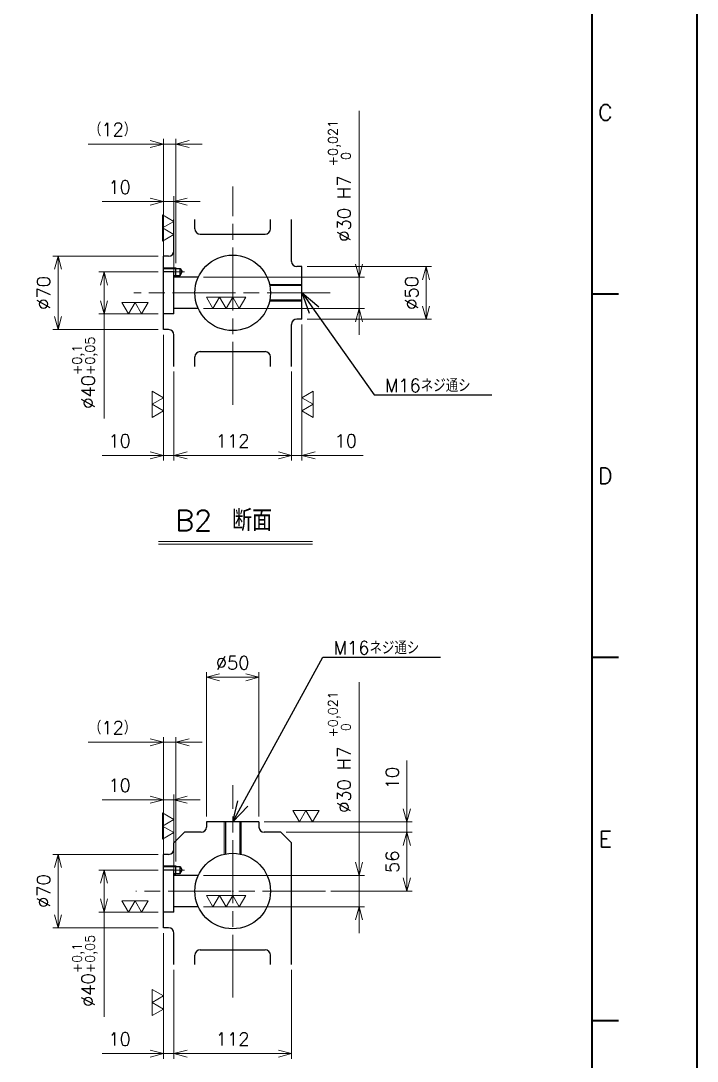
# Model space of a CAD drawing. Header units: millimetres. Extents: x 0 to 4205, y 0 to 2970.
# Drawn here: x 3561 to 4205, y 1100 to 2092 of the extents above; entities that cross this region are included whole.
import ezdxf
from ezdxf import colors
from ezdxf.entities.mleader import LeaderData, LeaderLine
from ezdxf.enums import TextEntityAlignment as Align
from ezdxf.math import Vec2, Vec3

# ---------------------------------------------------------------- set-up
doc = ezdxf.new("R2010")
doc.units = ezdxf.units.MM
doc.header["$LTSCALE"] = 5
doc.linetypes.add('AM_ISO08W050', pattern=[18, 12, -1.5, 3, -1.5])
doc.layers.get('0').update_dxf_attribs({"lineweight": 0})
doc.layers.get('Defpoints').update_dxf_attribs({"lineweight": 0})
for name, color, linetype, lineweight in [('AM_0', 7, 'Continuous', 25), ('AM_4', 4, 'Continuous', 13), ('AM_5', 3, 'Continuous', 13), ('AM_7', 4, 'AM_ISO08W050', 13), ('AUX', 7, 'Continuous', 35)]:
    doc.layers.add(name, color=color, linetype=linetype, lineweight=lineweight)
doc.styles.get("Standard").update_dxf_attribs({"font": 'romans.shx', "bigfont": 'japanese.shx'})
doc.dimstyles.new('AM_JIS', dxfattribs={"dimtxt": 2.5, "dimasz": 2.5, "dimexe": 1, "dimexo": 1, "dimgap": 1.5, "dimtad": 3, "dimdec": 3, "dimdsep": 46, "dimtxsty": 'Standard', "dimblk": 'OPEN30', "dimcen": 0, "dimclrd": 256, "dimclre": 256, "dimclrt": 2, "dimadec": 0, "dimazin": 2, "dimtp": 0.1, "dimtm": 0.1, "dimtfac": 0.71, "dimtdec": 3, "dimtix": 1, "dimtmove": 0, "dimatfit": 3, "dimldrblk": 'OPEN30', "dimfxl": 1, "dimlwd": -1, "dimlwe": -1, "dimarcsym": 0})

# ---------------------------------------------------------------- blocks, each defined once
blk = doc.blocks.new('_Open30')
at = {"color": 0, "linetype": 'ByBlock', "lineweight": -2}
for p, q in [((-1, 0.268), (0, 0)), ((0, 0), (-1, -0.268)), ((0, 0), (-1, 0))]:
    blk.add_line(p, q, dxfattribs=at)
blk = doc.blocks.new('*D218')
at = {"layer": 'AM_5'}
for p, q in [((3691.54, 1867.46), (3591.15, 1867.46)), ((3596.15, 1854.96), (3596.15, 1809.96)), ((3691.54, 1797.46), (3591.15, 1797.46))]:
    blk.add_line(p, q, dxfattribs=at)
at = {"layer": 'Defpoints', "color": 0}
for p in [(3696.54, 1867.46), (3596.15, 1797.46), (3696.54, 1797.46)]:
    blk.add_point(p, dxfattribs=at)
at = {"layer": 'AM_5', "xscale": 12.5, "yscale": 12.5, "zscale": 12.5}
for p, rotation in [((3596.15, 1867.46), 90), ((3596.15, 1797.46), 270)]:
    blk.add_blockref('_Open30', p, dxfattribs=dict(at, rotation=rotation))
at = {"layer": 'AM_5', "color": 2, "insert": (3582.4, 1832.46), "char_height": 12.5, "attachment_point": 5, "rotation": 90}
blk.add_mtext('%%c70', dxfattribs=at)
blk = doc.blocks.new('*D219')
at = {"layer": 'AM_5'}
for p, q in [((3691.54, 1852.46), (3635.03, 1852.46)), ((3640.03, 1824.96), (3640.03, 1839.96)), ((3691.54, 1812.46), (3635.03, 1812.46)), ((3640.03, 1812.46), (3640.03, 1712.74))]:
    blk.add_line(p, q, dxfattribs=at)
at = {"layer": 'Defpoints', "color": 0}
for p in [(3640.03, 1852.46), (3696.54, 1852.46), (3696.54, 1812.46)]:
    blk.add_point(p, dxfattribs=at)
at = {"layer": 'AM_5', "xscale": 12.5, "yscale": 12.5, "zscale": 12.5}
for p, rotation in [((3640.03, 1852.46), 90), ((3640.03, 1812.46), 270)]:
    blk.add_blockref('_Open30', p, dxfattribs=dict(at, rotation=rotation))
at = {"layer": 'AM_5', "color": 2, "insert": (3620.49, 1756.35), "char_height": 12.5, "attachment_point": 5, "rotation": 90}
blk.add_mtext('%%c40{\\C7;{\\H0.71x\\S+0,1^ +0,05;}}', dxfattribs=at)
blk = doc.blocks.new('*D220')
at = {"layer": 'AM_5'}
for p, q in [((3696.54, 1852.46), (3696.54, 1924.51)), ((3706.54, 1852.46), (3706.54, 1924.51)), ((3696.54, 1919.51), (3638.09, 1919.51)), ((3684.04, 1919.51), (3671.54, 1919.51)), ((3706.54, 1919.51), (3696.54, 1919.51)), ((3719.04, 1919.51), (3731.54, 1919.51))]:
    blk.add_line(p, q, dxfattribs=at)
at = {"layer": 'Defpoints', "color": 0}
for p in [(3696.54, 1919.51), (3696.54, 1847.46), (3706.54, 1847.46)]:
    blk.add_point(p, dxfattribs=at)
at = {"layer": 'AM_5', "xscale": 12.5, "yscale": 12.5, "zscale": 12.5}
blk.add_blockref('_Open30', (3696.54, 1919.51), dxfattribs=at)
at = {"layer": 'AM_5', "xscale": 12.5, "yscale": 12.5, "zscale": 12.5, "rotation": 180}
blk.add_blockref('_Open30', (3706.54, 1919.51), dxfattribs=at)
at = {"layer": 'AM_5', "color": 2, "insert": (3654.81, 1933.26), "char_height": 12.5, "attachment_point": 5}
blk.add_mtext('10', dxfattribs=at)
blk = doc.blocks.new('*D221')
at = {"layer": 'AM_5'}
for p, q in [((3696.54, 1974.25), (3624.81, 1974.25)), ((3684.04, 1974.25), (3671.54, 1974.25)), ((3696.54, 1872.46), (3696.54, 1979.25)), ((3696.54, 1974.25), (3708.54, 1974.25)), ((3708.54, 1860.78), (3708.54, 1979.25)), ((3721.04, 1974.25), (3733.54, 1974.25))]:
    blk.add_line(p, q, dxfattribs=at)
at = {"layer": 'Defpoints', "color": 0}
for p in [(3708.54, 1974.25), (3696.54, 1867.46), (3708.54, 1855.78)]:
    blk.add_point(p, dxfattribs=at)
at = {"layer": 'AM_5', "xscale": 12.5, "yscale": 12.5, "zscale": 12.5}
blk.add_blockref('_Open30', (3696.54, 1974.25), dxfattribs=at)
at = {"layer": 'AM_5', "xscale": 12.5, "yscale": 12.5, "zscale": 12.5, "rotation": 180}
blk.add_blockref('_Open30', (3708.54, 1974.25), dxfattribs=at)
at = {"layer": 'AM_5', "color": 2, "insert": (3648.18, 1988), "char_height": 12.5, "attachment_point": 5}
blk.add_mtext('（12）', dxfattribs=at)
blk = doc.blocks.new('*D222')
at = {"layer": 'AM_5'}
for p, q in [((3882.95, 1847.46), (3882.95, 2006.01)), ((3882.95, 1859.96), (3882.95, 1872.46)), ((3734.81, 1847.46), (3887.95, 1847.46)), ((3882.95, 1847.46), (3882.95, 1817.46)), ((3734.81, 1817.46), (3887.95, 1817.46)), ((3882.95, 1804.96), (3882.95, 1792.46))]:
    blk.add_line(p, q, dxfattribs=at)
at = {"layer": 'Defpoints', "color": 0}
for p in [(3729.81, 1847.46), (3729.81, 1817.46), (3882.95, 1817.46)]:
    blk.add_point(p, dxfattribs=at)
at = {"layer": 'AM_5', "xscale": 12.5, "yscale": 12.5, "zscale": 12.5}
for p, rotation in [((3882.95, 1847.46), 269.99999999993), ((3882.95, 1817.46), 89.999999999931)]:
    blk.add_blockref('_Open30', p, dxfattribs=dict(at, rotation=rotation))
at = {"layer": 'AM_5', "color": 2, "insert": (3864.25, 1939.23), "char_height": 12.5, "attachment_point": 5, "rotation": 90}
blk.add_mtext('%%c30\\C7;{ H7 \\H0.71x\\S+0,021^  0;}', dxfattribs=at)
blk = doc.blocks.new('*D223')
at = {"layer": 'AM_5'}
for p, q in [((3706.54, 1757.46), (3706.54, 1672.64)), ((3818.54, 1757.46), (3818.54, 1672.64)), ((3719.04, 1677.64), (3806.04, 1677.64))]:
    blk.add_line(p, q, dxfattribs=at)
at = {"layer": 'Defpoints', "color": 0}
for p in [(3706.54, 1762.46), (3818.54, 1762.46), (3818.54, 1677.64)]:
    blk.add_point(p, dxfattribs=at)
at = {"layer": 'AM_5', "xscale": 12.5, "yscale": 12.5, "zscale": 12.5, "rotation": 180}
blk.add_blockref('_Open30', (3706.54, 1677.64), dxfattribs=at)
at = {"layer": 'AM_5', "xscale": 12.5, "yscale": 12.5, "zscale": 12.5}
blk.add_blockref('_Open30', (3818.54, 1677.64), dxfattribs=at)
at = {"layer": 'AM_5', "color": 2, "insert": (3762.54, 1691.39), "char_height": 12.5, "attachment_point": 5}
blk.add_mtext('112', dxfattribs=at)
blk = doc.blocks.new('*D224')
at = {"layer": 'AM_5'}
for p, q in [((3696.54, 1792.46), (3696.54, 1672.64)), ((3706.54, 1757.46), (3706.54, 1672.64)), ((3696.54, 1677.64), (3638.09, 1677.64)), ((3684.04, 1677.64), (3671.54, 1677.64)), ((3696.54, 1677.64), (3706.54, 1677.64)), ((3719.04, 1677.64), (3731.54, 1677.64))]:
    blk.add_line(p, q, dxfattribs=at)
at = {"layer": 'Defpoints', "color": 0}
for p in [(3696.54, 1797.46), (3706.54, 1762.46), (3706.54, 1677.64)]:
    blk.add_point(p, dxfattribs=at)
at = {"layer": 'AM_5', "xscale": 12.5, "yscale": 12.5, "zscale": 12.5}
blk.add_blockref('_Open30', (3696.54, 1677.64), dxfattribs=at)
at = {"layer": 'AM_5', "xscale": 12.5, "yscale": 12.5, "zscale": 12.5, "rotation": 180}
blk.add_blockref('_Open30', (3706.54, 1677.64), dxfattribs=at)
at = {"layer": 'AM_5', "color": 2, "insert": (3654.81, 1691.39), "char_height": 12.5, "attachment_point": 5}
blk.add_mtext('10', dxfattribs=at)
blk = doc.blocks.new('*D225')
at = {"layer": 'AM_5'}
for p, q in [((3828.54, 1802.46), (3828.54, 1672.64)), ((3818.54, 1757.46), (3818.54, 1672.64)), ((3806.04, 1677.64), (3793.54, 1677.64)), ((3818.54, 1677.64), (3828.54, 1677.64)), ((3828.54, 1677.64), (3886.99, 1677.64)), ((3841.04, 1677.64), (3853.54, 1677.64))]:
    blk.add_line(p, q, dxfattribs=at)
at = {"layer": 'Defpoints', "color": 0}
for p in [(3828.54, 1807.46), (3818.54, 1762.46), (3828.54, 1677.64)]:
    blk.add_point(p, dxfattribs=at)
at = {"layer": 'AM_5', "xscale": 12.5, "yscale": 12.5, "zscale": 12.5}
blk.add_blockref('_Open30', (3818.54, 1677.64), dxfattribs=at)
at = {"layer": 'AM_5', "xscale": 12.5, "yscale": 12.5, "zscale": 12.5, "rotation": 180}
blk.add_blockref('_Open30', (3828.54, 1677.64), dxfattribs=at)
at = {"layer": 'AM_5', "color": 2, "insert": (3870.26, 1691.39), "char_height": 12.5, "attachment_point": 5}
blk.add_mtext('10', dxfattribs=at)
blk = doc.blocks.new('*D226')
at = {"layer": 'AM_5'}
for p, q in [((3833.54, 1857.46), (3951.79, 1857.46)), ((3946.79, 1844.96), (3946.79, 1819.96)), ((3833.54, 1807.46), (3951.79, 1807.46))]:
    blk.add_line(p, q, dxfattribs=at)
at = {"layer": 'Defpoints', "color": 0}
for p in [(3828.54, 1857.46), (3828.54, 1807.46), (3946.79, 1807.46)]:
    blk.add_point(p, dxfattribs=at)
at = {"layer": 'AM_5', "xscale": 12.5, "yscale": 12.5, "zscale": 12.5}
for p, rotation in [((3946.79, 1857.46), 90.000000000159), ((3946.79, 1807.46), 270.000000000159)]:
    blk.add_blockref('_Open30', p, dxfattribs=dict(at, rotation=rotation))
at = {"layer": 'AM_5', "color": 2, "insert": (3933.04, 1832.46), "char_height": 12.5, "attachment_point": 5, "rotation": 90}
blk.add_mtext('%%c50', dxfattribs=at)
blk = doc.blocks.new('*D228')
at = {"layer": 'AM_5'}
for p, q in [((3691.54, 1297.4), (3591.15, 1297.4)), ((3596.15, 1284.9), (3596.15, 1239.9)), ((3691.54, 1227.4), (3591.15, 1227.4))]:
    blk.add_line(p, q, dxfattribs=at)
at = {"layer": 'Defpoints', "color": 0}
for p in [(3696.54, 1297.4), (3596.15, 1227.4), (3696.54, 1227.4)]:
    blk.add_point(p, dxfattribs=at)
at = {"layer": 'AM_5', "xscale": 12.5, "yscale": 12.5, "zscale": 12.5}
for p, rotation in [((3596.15, 1297.4), 90), ((3596.15, 1227.4), 270)]:
    blk.add_blockref('_Open30', p, dxfattribs=dict(at, rotation=rotation))
at = {"layer": 'AM_5', "color": 2, "insert": (3582.4, 1262.4), "char_height": 12.5, "attachment_point": 5, "rotation": 90}
blk.add_mtext('%%c70', dxfattribs=at)
blk = doc.blocks.new('*D229')
at = {"layer": 'AM_5'}
for p, q in [((3691.54, 1282.4), (3635.03, 1282.4)), ((3640.03, 1254.9), (3640.03, 1269.9)), ((3691.54, 1242.4), (3635.03, 1242.4)), ((3640.03, 1242.4), (3640.03, 1142.69))]:
    blk.add_line(p, q, dxfattribs=at)
at = {"layer": 'Defpoints', "color": 0}
for p in [(3640.03, 1282.4), (3696.54, 1282.4), (3696.54, 1242.4)]:
    blk.add_point(p, dxfattribs=at)
at = {"layer": 'AM_5', "xscale": 12.5, "yscale": 12.5, "zscale": 12.5}
for p, rotation in [((3640.03, 1282.4), 90), ((3640.03, 1242.4), 270)]:
    blk.add_blockref('_Open30', p, dxfattribs=dict(at, rotation=rotation))
at = {"layer": 'AM_5', "color": 2, "insert": (3620.49, 1186.3), "char_height": 12.5, "attachment_point": 5, "rotation": 90}
blk.add_mtext('%%c40{\\C7;{\\H0.71x\\S+0,1^ +0,05;}}', dxfattribs=at)
blk = doc.blocks.new('*D230')
at = {"layer": 'AM_5'}
for p, q in [((3696.54, 1349.46), (3638.09, 1349.46)), ((3684.04, 1349.46), (3671.54, 1349.46)), ((3696.54, 1282.4), (3696.54, 1354.46)), ((3706.54, 1349.46), (3696.54, 1349.46)), ((3706.54, 1282.4), (3706.54, 1354.46)), ((3719.04, 1349.46), (3731.54, 1349.46))]:
    blk.add_line(p, q, dxfattribs=at)
at = {"layer": 'Defpoints', "color": 0}
for p in [(3696.54, 1349.46), (3696.54, 1277.4), (3706.54, 1277.4)]:
    blk.add_point(p, dxfattribs=at)
at = {"layer": 'AM_5', "xscale": 12.5, "yscale": 12.5, "zscale": 12.5}
blk.add_blockref('_Open30', (3696.54, 1349.46), dxfattribs=at)
at = {"layer": 'AM_5', "xscale": 12.5, "yscale": 12.5, "zscale": 12.5, "rotation": 180}
blk.add_blockref('_Open30', (3706.54, 1349.46), dxfattribs=at)
at = {"layer": 'AM_5', "color": 2, "insert": (3654.81, 1363.21), "char_height": 12.5, "attachment_point": 5}
blk.add_mtext('10', dxfattribs=at)
blk = doc.blocks.new('*D231')
at = {"layer": 'AM_5'}
for p, q in [((3696.54, 1302.4), (3696.54, 1409.2)), ((3708.54, 1290.73), (3708.54, 1409.2)), ((3696.54, 1404.2), (3624.81, 1404.2)), ((3684.04, 1404.2), (3671.54, 1404.2)), ((3696.54, 1404.2), (3708.54, 1404.2)), ((3721.04, 1404.2), (3733.54, 1404.2))]:
    blk.add_line(p, q, dxfattribs=at)
at = {"layer": 'Defpoints', "color": 0}
for p in [(3708.54, 1404.2), (3696.54, 1297.4), (3708.54, 1285.73)]:
    blk.add_point(p, dxfattribs=at)
at = {"layer": 'AM_5', "xscale": 12.5, "yscale": 12.5, "zscale": 12.5}
blk.add_blockref('_Open30', (3696.54, 1404.2), dxfattribs=at)
at = {"layer": 'AM_5', "xscale": 12.5, "yscale": 12.5, "zscale": 12.5, "rotation": 180}
blk.add_blockref('_Open30', (3708.54, 1404.2), dxfattribs=at)
at = {"layer": 'AM_5', "color": 2, "insert": (3648.18, 1417.95), "char_height": 12.5, "attachment_point": 5}
blk.add_mtext('（12）', dxfattribs=at)
blk = doc.blocks.new('*D232')
at = {"layer": 'AM_5'}
for p, q in [((3882.95, 1277.4), (3882.95, 1461.63)), ((3882.95, 1289.9), (3882.95, 1302.4)), ((3734.81, 1277.4), (3887.95, 1277.4)), ((3882.95, 1277.4), (3882.95, 1247.4)), ((3734.81, 1247.4), (3887.95, 1247.4)), ((3882.95, 1234.9), (3882.95, 1222.4))]:
    blk.add_line(p, q, dxfattribs=at)
at = {"layer": 'Defpoints', "color": 0}
for p in [(3729.81, 1277.4), (3729.81, 1247.4), (3882.95, 1247.4)]:
    blk.add_point(p, dxfattribs=at)
at = {"layer": 'AM_5', "xscale": 12.5, "yscale": 12.5, "zscale": 12.5}
for p, rotation in [((3882.95, 1277.4), 269.99999999993), ((3882.95, 1247.4), 89.999999999931)]:
    blk.add_blockref('_Open30', p, dxfattribs=dict(at, rotation=rotation))
at = {"layer": 'AM_5', "color": 2, "insert": (3864.25, 1394.85), "char_height": 12.5, "attachment_point": 5, "rotation": 90}
blk.add_mtext('%%c30\\C7;{ H7 \\H0.71x\\S+0,021^  0;}', dxfattribs=at)
blk = doc.blocks.new('*D233')
at = {"layer": 'AM_5'}
for p, q in [((3706.54, 1187.4), (3706.54, 1102.59)), ((3818.54, 1187.4), (3818.54, 1102.59)), ((3719.04, 1107.59), (3806.04, 1107.59))]:
    blk.add_line(p, q, dxfattribs=at)
at = {"layer": 'Defpoints', "color": 0}
for p in [(3706.54, 1192.4), (3818.54, 1192.4), (3818.54, 1107.59)]:
    blk.add_point(p, dxfattribs=at)
at = {"layer": 'AM_5', "xscale": 12.5, "yscale": 12.5, "zscale": 12.5, "rotation": 180}
blk.add_blockref('_Open30', (3706.54, 1107.59), dxfattribs=at)
at = {"layer": 'AM_5', "xscale": 12.5, "yscale": 12.5, "zscale": 12.5}
blk.add_blockref('_Open30', (3818.54, 1107.59), dxfattribs=at)
at = {"layer": 'AM_5', "color": 2, "insert": (3762.54, 1121.34), "char_height": 12.5, "attachment_point": 5}
blk.add_mtext('112', dxfattribs=at)
blk = doc.blocks.new('*D234')
at = {"layer": 'AM_5'}
for p, q in [((3696.54, 1222.4), (3696.54, 1102.59)), ((3706.54, 1187.4), (3706.54, 1102.59)), ((3696.54, 1107.59), (3638.09, 1107.59)), ((3684.04, 1107.59), (3671.54, 1107.59)), ((3696.54, 1107.59), (3706.54, 1107.59)), ((3719.04, 1107.59), (3731.54, 1107.59))]:
    blk.add_line(p, q, dxfattribs=at)
at = {"layer": 'Defpoints', "color": 0}
for p in [(3696.54, 1227.4), (3706.54, 1192.4), (3706.54, 1107.59)]:
    blk.add_point(p, dxfattribs=at)
at = {"layer": 'AM_5', "xscale": 12.5, "yscale": 12.5, "zscale": 12.5}
blk.add_blockref('_Open30', (3696.54, 1107.59), dxfattribs=at)
at = {"layer": 'AM_5', "xscale": 12.5, "yscale": 12.5, "zscale": 12.5, "rotation": 180}
blk.add_blockref('_Open30', (3706.54, 1107.59), dxfattribs=at)
at = {"layer": 'AM_5', "color": 2, "insert": (3654.81, 1121.34), "char_height": 12.5, "attachment_point": 5}
blk.add_mtext('10', dxfattribs=at)
blk = doc.blocks.new('*D238')
at = {"layer": 'AM_5'}
for p, q in [((3737.54, 1333.4), (3737.54, 1471.12)), ((3787.54, 1333.4), (3787.54, 1471.12)), ((3750.04, 1466.12), (3775.04, 1466.12))]:
    blk.add_line(p, q, dxfattribs=at)
at = {"layer": 'Defpoints', "color": 0}
for p in [(3787.54, 1466.12), (3737.54, 1328.4), (3787.54, 1328.4)]:
    blk.add_point(p, dxfattribs=at)
at = {"layer": 'AM_5', "xscale": 12.5, "yscale": 12.5, "zscale": 12.5}
for p, rotation in [((3737.54, 1466.12), 180.000000000159), ((3787.54, 1466.12), 1.59e-10)]:
    blk.add_blockref('_Open30', p, dxfattribs=dict(at, rotation=rotation))
at = {"layer": 'AM_5', "color": 2, "insert": (3762.54, 1479.87), "char_height": 12.5, "attachment_point": 5}
blk.add_mtext('%%c50', dxfattribs=at)
blk = doc.blocks.new('*D239')
at = {"layer": 'AM_5'}
for p, q in [((3928.42, 1328.4), (3928.42, 1386.86)), ((3928.42, 1340.9), (3928.42, 1353.4)), ((3792.54, 1328.4), (3933.42, 1328.4)), ((3928.42, 1328.4), (3928.42, 1318.4)), ((3813.54, 1318.4), (3933.42, 1318.4)), ((3928.42, 1305.9), (3928.42, 1293.4))]:
    blk.add_line(p, q, dxfattribs=at)
at = {"layer": 'Defpoints', "color": 0}
for p in [(3787.54, 1328.4), (3808.54, 1318.4), (3928.42, 1318.4)]:
    blk.add_point(p, dxfattribs=at)
at = {"layer": 'AM_5', "xscale": 12.5, "yscale": 12.5, "zscale": 12.5}
for p, rotation in [((3928.42, 1328.4), 270), ((3928.42, 1318.4), 90)]:
    blk.add_blockref('_Open30', p, dxfattribs=dict(at, rotation=rotation))
at = {"layer": 'AM_5', "color": 2, "insert": (3914.67, 1370.13), "char_height": 12.5, "attachment_point": 5, "rotation": 90}
blk.add_mtext('10', dxfattribs=at)
blk = doc.blocks.new('*D240')
at = {"layer": 'AM_5'}
for p, q in [((3813.54, 1318.4), (3933.42, 1318.4)), ((3928.42, 1305.9), (3928.42, 1274.9)), ((3856, 1262.4), (3933.42, 1262.4))]:
    blk.add_line(p, q, dxfattribs=at)
at = {"layer": 'Defpoints', "color": 0}
for p in [(3808.54, 1318.4), (3851, 1262.4), (3928.42, 1262.4)]:
    blk.add_point(p, dxfattribs=at)
at = {"layer": 'AM_5', "xscale": 12.5, "yscale": 12.5, "zscale": 12.5}
for p, rotation in [((3928.42, 1318.4), 90), ((3928.42, 1262.4), 270)]:
    blk.add_blockref('_Open30', p, dxfattribs=dict(at, rotation=rotation))
at = {"layer": 'AM_5', "color": 2, "insert": (3914.67, 1290.4), "char_height": 12.5, "attachment_point": 5, "rotation": 90}
blk.add_mtext('56', dxfattribs=at)

msp = doc.modelspace()

# ---------------------------------------------------------------- linework, layer by layer
at = {"layer": 'AM_0'}
for p, q in [((3706.5387, 1872.4558), (3706.5387, 1902.4558)), ((3726.5387, 1893.4558), (3726.5387, 1902.4558)), ((3798.5387, 1893.4558), (3798.5387, 1902.4558)), ((3818.5387, 1862.4558), (3818.5387, 1902.4558)), ((3731.5387, 1888.4558), (3793.5387, 1888.4558)), ((3696.5387, 1797.4558), (3696.5387, 1867.4558)), ((3701.5387, 1867.4558), (3696.5387, 1867.4558)), ((3696.5387, 1855.7793), (3712.5387, 1855.7793)), ((3708.5387, 1848.4558), (3708.5387, 1856.4558)), ((3712.5387, 1849.1323), (3712.5387, 1855.7793)), ((3712.5387, 1855.7793), (3714.4575, 1852.4558)), ((3828.5387, 1857.4558), (3823.5387, 1857.4558)), ((3828.5387, 1807.4558), (3828.5387, 1857.4558)), ((3706.5387, 1852.4558), (3696.5387, 1852.4558)), ((3706.5387, 1812.4558), (3706.5387, 1852.4558)), ((3706.5387, 1849.1323), (3712.5387, 1849.1323)), ((3729.8125, 1847.4558), (3706.5387, 1847.4558)), ((3712.5387, 1849.1323), (3714.4575, 1852.4558)), ((3828.5387, 1839.3733), (3797.8678, 1839.3733)), ((3828.5387, 1825.5383), (3797.8678, 1825.5383)), ((3729.8125, 1817.4558), (3706.5387, 1817.4558)), ((3706.5387, 1812.4558), (3696.5387, 1812.4558)), ((3828.5387, 1807.4558), (3823.5387, 1807.4558)), ((3701.5387, 1797.4558), (3696.5387, 1797.4558)), ((3818.5387, 1762.4558), (3818.5387, 1802.4558)), ((3706.5387, 1762.4558), (3706.5387, 1792.4558)), ((3731.5387, 1776.4558), (3793.5387, 1776.4558)), ((3726.5387, 1762.4558), (3726.5387, 1771.4558)), ((3798.5387, 1762.4558), (3798.5387, 1771.4558)), ((3787.5387, 1328.4044), (3737.5387, 1328.4044)), ((3737.5387, 1328.4044), (3737.5387, 1323.4044)), ((3755.6212, 1328.4044), (3755.6212, 1297.7336)), ((3769.4562, 1328.4044), (3769.4562, 1297.7336)), ((3787.5387, 1328.4044), (3787.5387, 1323.4044)), ((3716.5387, 1318.4044), (3706.5387, 1308.4044)), ((3732.5387, 1318.4044), (3716.5387, 1318.4044)), ((3732.5387, 1318.4044), (3716.5387, 1318.4044)), ((3808.5387, 1318.4044), (3792.5387, 1318.4044)), ((3818.5387, 1308.4044), (3808.5387, 1318.4044)), ((3706.5387, 1302.4044), (3706.5387, 1308.4044)), ((3818.5387, 1192.4044), (3818.5387, 1308.4044)), ((3696.5387, 1227.4044), (3696.5387, 1297.4044)), ((3701.5387, 1297.4044), (3696.5387, 1297.4044)), ((3696.5387, 1285.7279), (3712.5387, 1285.7279)), ((3706.5387, 1282.4044), (3696.5387, 1282.4044)), ((3706.5387, 1282.4044), (3696.5387, 1282.4044)), ((3706.5387, 1242.4044), (3706.5387, 1282.4044)), ((3706.5387, 1279.0809), (3712.5387, 1279.0809)), ((3708.5387, 1278.4044), (3708.5387, 1286.4044)), ((3712.5387, 1279.0809), (3712.5387, 1285.7279)), ((3712.5387, 1285.7279), (3714.4575, 1282.4044)), ((3712.5387, 1279.0809), (3714.4575, 1282.4044)), ((3729.8125, 1277.4044), (3706.5387, 1277.4044)), ((3706.5387, 1242.4044), (3696.5387, 1242.4044)), ((3729.8125, 1247.4044), (3706.5387, 1247.4044)), ((3701.5387, 1227.4044), (3696.5387, 1227.4044)), ((3706.5387, 1192.4044), (3706.5387, 1222.4044)), ((3726.5387, 1192.4044), (3726.5387, 1201.4044)), ((3731.5387, 1206.4044), (3793.5387, 1206.4044)), ((3798.5387, 1192.4044), (3798.5387, 1201.4044))]:
    msp.add_line(p, q, dxfattribs=at)
for centre in [(3762.5387, 1832.4558), (3762.5387, 1262.4044)]:
    msp.add_circle(centre, 36, dxfattribs=at)
for centre, start, end in [((3731.5387, 1893.4558), 180, 270), ((3793.5387, 1893.4558), 270, 0), ((3701.5387, 1872.4558), 270, 0), ((3823.5387, 1862.4558), 180, 270), ((3823.5387, 1802.4558), 90, 180), ((3701.5387, 1792.4558), 0, 90), ((3731.5387, 1771.4558), 90, 180), ((3793.5387, 1771.4558), 0, 90), ((3732.5387, 1323.4044), 270, 0), ((3792.5387, 1323.4044), 180, 270), ((3701.5387, 1302.4044), 270, 0), ((3701.5387, 1222.4044), 0, 90), ((3731.5387, 1201.4044), 90, 180), ((3793.5387, 1201.4044), 0, 90)]:
    msp.add_arc(centre, 5, start, end, dxfattribs=at)
for p in [(3762.5387, 1832.4558), (3762.5387, 1832.4558), (3762.5387, 1262.4044), (3762.5387, 1262.4044), (3762.5387, 1262.4044), (3762.5387, 1262.4044)]:
    msp.add_point(p, dxfattribs=at)
at = {"layer": 'AM_4'}
for p, q in [((3696.5387, 1856.4558), (3708.5387, 1856.4558)), ((3708.5387, 1856.4558), (3709.7104, 1855.7793)), ((3706.5387, 1848.4558), (3708.5387, 1848.4558)), ((3708.5387, 1848.4558), (3709.7104, 1849.1323)), ((3828.5387, 1840.4558), (3797.6385, 1840.4558)), ((3828.5387, 1824.4558), (3797.6385, 1824.4558)), ((3754.5387, 1328.4044), (3754.5387, 1297.5043)), ((3770.5387, 1328.4044), (3770.5387, 1297.5043)), ((3696.5387, 1286.4044), (3708.5387, 1286.4044)), ((3708.5387, 1286.4044), (3709.7104, 1285.7279)), ((3708.5387, 1278.4044), (3709.7104, 1279.0809)), ((3706.5387, 1278.4044), (3708.5387, 1278.4044))]:
    msp.add_line(p, q, dxfattribs=at)
at = {"layer": 'AM_5'}
for p, q in [((3695.7134, 1894.3877), (3695.7134, 1906.8877)), ((3695.7134, 1906.8877), (3706.5387, 1900.6377)), ((3695.7134, 1894.3877), (3706.5387, 1900.6377)), ((3695.7134, 1881.8877), (3695.7134, 1894.3877)), ((3695.7134, 1894.3877), (3706.5387, 1888.1377)), ((3695.7134, 1881.8877), (3706.5387, 1888.1377)), ((3737.5279, 1828.2811), (3750.0279, 1828.2811)), ((3737.5279, 1828.2811), (3743.7779, 1817.4558)), ((3750.0279, 1828.2811), (3743.7779, 1817.4558)), ((3750.0279, 1828.2811), (3762.5279, 1828.2811)), ((3750.0279, 1828.2811), (3756.2779, 1817.4558)), ((3762.5279, 1828.2811), (3756.2779, 1817.4558)), ((3762.5279, 1828.2811), (3775.0279, 1828.2811)), ((3762.5279, 1828.2811), (3768.7779, 1817.4558)), ((3775.0279, 1828.2811), (3768.7779, 1817.4558)), ((3657.0363, 1823.2811), (3669.5363, 1823.2811)), ((3657.0363, 1823.2811), (3663.2863, 1812.4558)), ((3669.5363, 1823.2811), (3663.2863, 1812.4558)), ((3669.5363, 1823.2811), (3682.0363, 1823.2811)), ((3669.5363, 1823.2811), (3675.7863, 1812.4558)), ((3682.0363, 1823.2811), (3675.7863, 1812.4558)), ((3685.7134, 1726.2966), (3685.7134, 1738.7966)), ((3685.7134, 1738.7966), (3696.5387, 1732.5466)), ((3839.364, 1738.7966), (3828.5387, 1732.5466)), ((3839.364, 1726.2966), (3839.364, 1738.7966)), ((3685.7134, 1726.2966), (3696.5387, 1732.5466)), ((3685.7134, 1713.7966), (3685.7134, 1726.2966)), ((3685.7134, 1726.2966), (3696.5387, 1720.0466)), ((3839.364, 1726.2966), (3828.5387, 1732.5466)), ((3839.364, 1726.2966), (3828.5387, 1720.0466)), ((3839.364, 1713.7966), (3839.364, 1726.2966)), ((3685.7134, 1713.7966), (3696.5387, 1720.0466)), ((3839.364, 1713.7966), (3828.5387, 1720.0466)), ((3691.9706, 1595.5533), (3838.6355, 1595.5533)), ((3691.9706, 1593.0533), (3838.6355, 1593.0533)), ((3819.8742, 1339.2297), (3832.3742, 1339.2297)), ((3819.8742, 1339.2297), (3826.1242, 1328.4044)), ((3832.3742, 1339.2297), (3826.1242, 1328.4044)), ((3832.3742, 1339.2297), (3844.8742, 1339.2297)), ((3832.3742, 1339.2297), (3838.6242, 1328.4044)), ((3844.8742, 1339.2297), (3838.6242, 1328.4044)), ((3695.7134, 1324.3364), (3695.7134, 1336.8364)), ((3695.7134, 1336.8364), (3706.5387, 1330.5864)), ((3695.7134, 1324.3364), (3706.5387, 1330.5864)), ((3695.7134, 1311.8364), (3695.7134, 1324.3364)), ((3695.7134, 1324.3364), (3706.5387, 1318.0864)), ((3695.7134, 1311.8364), (3706.5387, 1318.0864)), ((3657.0363, 1253.2297), (3669.5363, 1253.2297)), ((3657.0363, 1253.2297), (3663.2863, 1242.4044)), ((3669.5363, 1253.2297), (3663.2863, 1242.4044)), ((3669.5363, 1253.2297), (3682.0363, 1253.2297)), ((3669.5363, 1253.2297), (3675.7863, 1242.4044)), ((3682.0363, 1253.2297), (3675.7863, 1242.4044)), ((3737.5279, 1258.2297), (3750.0279, 1258.2297)), ((3737.5279, 1258.2297), (3743.7779, 1247.4044)), ((3750.0279, 1258.2297), (3743.7779, 1247.4044)), ((3750.0279, 1258.2297), (3762.5279, 1258.2297)), ((3750.0279, 1258.2297), (3756.2779, 1247.4044)), ((3762.5279, 1258.2297), (3756.2779, 1247.4044)), ((3762.5279, 1258.2297), (3775.0279, 1258.2297)), ((3762.5279, 1258.2297), (3768.7779, 1247.4044)), ((3775.0279, 1258.2297), (3768.7779, 1247.4044)), ((3685.7134, 1156.2453), (3685.7134, 1168.7453)), ((3685.7134, 1168.7453), (3696.5387, 1162.4953)), ((3685.7134, 1156.2453), (3696.5387, 1162.4953)), ((3685.7134, 1143.7453), (3685.7134, 1156.2453)), ((3685.7134, 1156.2453), (3696.5387, 1149.9953)), ((3685.7134, 1143.7453), (3696.5387, 1149.9953))]:
    msp.add_line(p, q, dxfattribs=at)
at = {"layer": 'AM_7'}
for p, q in [((3762.5387, 1725.6585), (3762.5387, 1933.8977)), ((3706.5387, 1852.4558), (3716.5387, 1852.4558)), ((3855.2923, 1832.4558), (3668.4894, 1832.4558)), ((3762.5387, 1160.8544), (3762.5387, 1363.1877)), ((3706.5387, 1282.4044), (3716.5387, 1282.4044)), ((3850.9951, 1262.4044), (3670.2623, 1262.4044))]:
    msp.add_line(p, q, dxfattribs=at)
at = {"layer": 'AUX'}
for p, q in [((4130, 1831.25), (4105, 1831.25)), ((4130, 1485), (4105, 1485)), ((4130, 1138.75), (4105, 1138.75))]:
    msp.add_line(p, q, dxfattribs=at)
for points in [[(0, 0), (4205, 0), (4205, 2970), (0, 2970)], [(125, 100), (4105, 100), (4105, 2870), (125, 2870)]]:
    msp.add_lwpolyline(points, close=True, dxfattribs=at)

# ---------------------------------------------------------------- texts
at = {"layer": 'AM_0', "color": 2}
msp.add_text('B2\u3000断面', height=20, dxfattribs=at).set_placement((3707.8397, 1605.5533))
at = {"layer": 'AUX', "color": 2, "lineweight": 13}
for s, p in [('C', (4117.5, 2004.375)), ('D', (4117.5, 1658.125)), ('E', (4117.5, 1311.875))]:
    msp.add_text(s, height=15, dxfattribs=at).set_placement(p, align=Align.MIDDLE)

# ---------------------------------------------------------------- dimensions: what is measured, and where the dimension line sits
at = {"layer": 'AM_5'}
for base, p1, p2, angle, text, override, picture, middle in [((3882.9462, 1817.4558), (3729.8125, 1847.4558), (3729.8125, 1817.4558), 270, '%%c<>\\C7;{ H7 \\H0.71x\\S+0,021^  0;}', {"dimscale": 5, "dimpost": '<>', "dimtol": 0, "dimlim": 0}, '*D222', (3882.9462, 1939.2326)), ((3640.034, 1852.4558), (3696.5387, 1812.4558), (3696.5387, 1852.4558), 90, '%%c<>{\\C7;{\\H0.71x\\S+0,1^ +0,05;}}', {"dimscale": 5, "dimpost": '<>', "dimtol": 0, "dimlim": 0, "dimtp": 0.1, "dimtm": -0.05, "dimtdec": 3}, '*D219', (3640.034, 1756.3486)), ((3882.9462, 1247.4044), (3729.8125, 1277.4044), (3729.8125, 1247.4044), 270, '%%c<>\\C7;{ H7 \\H0.71x\\S+0,021^  0;}', {"dimscale": 5, "dimpost": '<>', "dimtol": 0, "dimlim": 0}, '*D232', (3882.9462, 1394.8485)), ((3640.034, 1282.4044), (3696.5387, 1242.4044), (3696.5387, 1282.4044), 90, '%%c<>{\\C7;{\\H0.71x\\S+0,1^ +0,05;}}', {"dimscale": 5, "dimpost": '<>', "dimtol": 0, "dimlim": 0, "dimtp": 0.1, "dimtm": -0.05, "dimtdec": 3}, '*D229', (3640.034, 1186.2973))]:
    dim = msp.add_linear_dim(base=base, p1=p1, p2=p2, angle=angle, text=text, dimstyle='AM_JIS', override=override, dxfattribs=at)
    dim.commit()
    dim.dimension.update_dxf_attribs({"geometry": picture, "text_midpoint": middle, "dimtype": 161})
for base, p1, p2, picture, middle in [((3708.5387, 1974.253), (3696.5387, 1867.4558), (3708.5387, 1855.7793), '*D221', (3648.1756, 1974.253)), ((3708.5387, 1404.2017), (3696.5387, 1297.4044), (3708.5387, 1285.7279), '*D231', (3648.1756, 1404.2017))]:
    dim = msp.add_linear_dim(base=base, p1=p1, p2=p2, text='（<>）', dimstyle='AM_JIS', override={"dimscale": 5, "dimpost": '<>'}, dxfattribs=at)
    dim.commit()
    dim.dimension.update_dxf_attribs({"geometry": picture, "text_midpoint": middle, "dimtype": 160})
for base, p1, p2, angle, picture, middle, dimtype in [((3696.5387, 1919.5121), (3706.5387, 1847.4558), (3696.5387, 1847.4558), 180, '*D220', (3654.8125, 1919.5121), 161), ((3928.4228, 1318.4044), (3787.5387, 1328.4044), (3808.5387, 1318.4044), 90, '*D239', (3928.4228, 1370.1306), 160), ((3696.5387, 1349.4608), (3706.5387, 1277.4044), (3696.5387, 1277.4044), 180, '*D230', (3654.8125, 1349.4608), 161)]:
    dim = msp.add_linear_dim(base=base, p1=p1, p2=p2, angle=angle, dimstyle='AM_JIS', override={"dimscale": 5}, dxfattribs=at)
    dim.commit()
    dim.dimension.update_dxf_attribs({"geometry": picture, "text_midpoint": middle, "dimtype": dimtype})
for p1, p2, distance, picture, middle in [((3696.5387, 1867.4558), (3696.5387, 1797.4558), -100.3881, '*D218', (3582.4006, 1832.4558)), ((3828.5387, 1857.4558), (3828.5387, 1807.4558), 118.255, '*D226', (3933.0437, 1832.4558)), ((3737.5387, 1328.4044), (3787.5387, 1328.4044), 137.7138, '*D238', (3762.5387, 1479.8682)), ((3696.5387, 1297.4044), (3696.5387, 1227.4044), -100.3881, '*D228', (3582.4006, 1262.4044))]:
    dim = msp.add_aligned_dim(p1=p1, p2=p2, distance=distance, text='%%c<>', dimstyle='AM_JIS', override={"dimscale": 5, "dimpost": '<>'}, dxfattribs=at)
    dim.commit()
    dim.dimension.update_dxf_attribs({"geometry": picture, "text_midpoint": middle})
for base, p1, p2, picture, middle in [((3828.5387, 1677.6375), (3818.5387, 1762.4558), (3828.5387, 1807.4558), '*D225', (3870.2649, 1677.6375)), ((3706.5387, 1677.6375), (3696.5387, 1797.4558), (3706.5387, 1762.4558), '*D224', (3654.8125, 1677.6375)), ((3706.5387, 1107.5861), (3696.5387, 1227.4044), (3706.5387, 1192.4044), '*D234', (3654.8125, 1107.5861))]:
    dim = msp.add_linear_dim(base=base, p1=p1, p2=p2, dimstyle='AM_JIS', override={"dimscale": 5}, dxfattribs=at)
    dim.commit()
    dim.dimension.update_dxf_attribs({"geometry": picture, "text_midpoint": middle, "dimtype": 160})
for p1, p2, picture, middle in [((3706.5387, 1762.4558), (3818.5387, 1762.4558), '*D223', (3762.5387, 1691.3875)), ((3706.5387, 1192.4044), (3818.5387, 1192.4044), '*D233', (3762.5387, 1121.3361))]:
    dim = msp.add_aligned_dim(p1=p1, p2=p2, distance=-84.8183, dimstyle='AM_JIS', override={"dimscale": 5}, dxfattribs=at)
    dim.commit()
    dim.dimension.update_dxf_attribs({"geometry": picture, "text_midpoint": middle})
dim = msp.add_linear_dim(base=(3928.4228, 1262.4044), p1=(3808.5387, 1318.4044), p2=(3850.9951, 1262.4044), angle=90, dimstyle='AM_JIS', override={"dimscale": 5}, dxfattribs=at)
dim.commit()
dim.dimension.update_dxf_attribs({"geometry": '*D240', "text_midpoint": (3914.6728, 1290.4044)})

# ---------------------------------------------------------------- leaders
ml = msp.add_multileader_mtext('Standard', dxfattribs=at)
ml.set_content('\\C2;M16ネジ通シ')
ml.set_leader_properties()
ml.set_arrow_properties(name='OPEN30')
ml.build(insert=Vec2(0, 0))
ml.multileader.update_dxf_attribs({"has_dogleg": 0, "text_left_attachment_type": 6, "text_right_attachment_type": 6, "dogleg_length": 1.8, "arrow_head_size": 20})
ctx = ml.context
ctx.base_point, ctx.char_height, ctx.arrow_head_size, ctx.landing_gap_size, ctx.plane_origin = Vec3(3897.41, 1735.4146), 12.5, 20, 10, Vec3(2747.6704, 905.763)
ctx.left_attachment, ctx.right_attachment = 6, 6
notes = []
notes.append((ctx, [(0, (1, 1, 0), (3895.61, 1735.4146), (1, 0), 1.8, [(0, [(3828.5837, 1832.3818)], 0, [])])]))
ctx.mtext.insert = Vec3(3907.41, 1750.4146)
ml = msp.add_multileader_mtext('Standard', dxfattribs=at)
ml.set_content('\\C2;M16ネジ通シ')
ml.set_leader_properties()
ml.set_arrow_properties(name='OPEN30')
ml.build(insert=Vec2(0, 0))
ml.multileader.update_dxf_attribs({"has_dogleg": 0, "text_left_attachment_type": 6, "text_right_attachment_type": 6, "dogleg_length": 1.8, "arrow_head_size": 20})
ctx = ml.context
ctx.base_point, ctx.char_height, ctx.arrow_head_size, ctx.landing_gap_size, ctx.plane_origin = Vec3(3848.529, 1485.4213), 12.5, 20, 10, Vec3(2747.6704, 335.7116)
ctx.left_attachment, ctx.right_attachment = 6, 6
notes.append((ctx, [(0, (1, 1, 0), (3846.729, 1485.4213), (1, 0), 1.8, [(0, [(3762.5387, 1328.4044)], 0, [])])]))
ctx.mtext.insert = Vec3(3858.529, 1500.4213)
for ctx, leaders in notes:
    for number, flags, end, landing, length, lines in leaders:
        leader = LeaderData()
        leader.index, (leader.has_last_leader_line, leader.has_dogleg_vector, leader.attachment_direction) = number, flags
        leader.last_leader_point, leader.dogleg_vector, leader.dogleg_length = Vec3(end), Vec3(landing), length
        for number, points, colour, breaks in lines:
            line = LeaderLine()
            line.index, line.vertices, line.color, line.breaks = number, Vec3.list(points), colors.encode_raw_color(colour), breaks
            leader.lines.append(line)
        ctx.leaders.append(leader)

doc.saveas('drawing.dxf')
